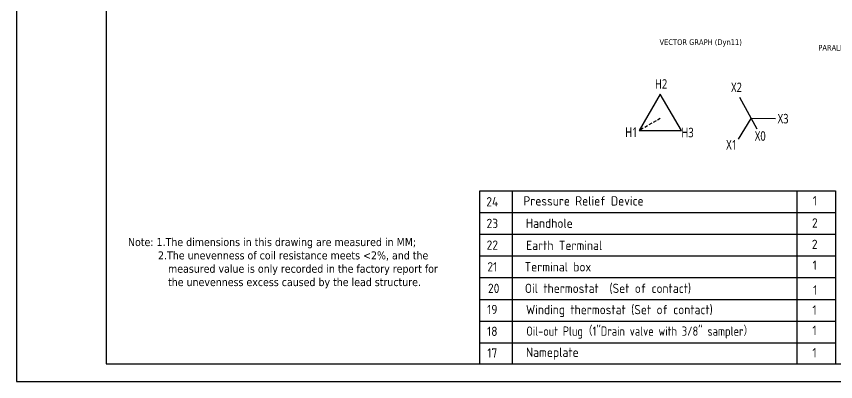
# Model space of a CAD drawing. Header units: millimetres. Extents: x 35720 to 50764, y -47170 to -36532.
# Drawn here: x 35720 to 43896, y -47170 to -43519 of the extents above; entities that cross this region are included whole.
import ezdxf
from ezdxf.enums import TextEntityAlignment as Align

# ---------------------------------------------------------------- set-up
doc = ezdxf.new("R2010")
doc.units = ezdxf.units.MM
doc.header["$LTSCALE"] = 13
doc.linetypes.add('DASHED', pattern=[0.75, 0.5, -0.25])
for name, color, linetype in [('01', 7, 'Continuous'), ('2', 3, 'Continuous'), ('A', 3, 'Continuous'), ('S', 254, 'Continuous'), ('粗实线', 4, 'Continuous')]:
    doc.layers.add(name, color=color, linetype=linetype)
doc.layers.add('标注、文本', color=3, linetype='Continuous', lineweight=25)
doc.layers.add('铁心', color=3, linetype='Continuous', lineweight=0)
doc.styles.add('ST_WIN', font='isocp2.shx', dxfattribs={"bigfont": 'hzdxfst.shx'})
doc.styles.add('Tahoma$001', font='tahoma.ttf', dxfattribs={"height": 2.159784})
doc.styles.add('Tahoma_txtstyle_30.40_0_0', font='tahoma.ttf')
doc.styles.add('宋体', font='Microsoft YaHei.ttf', dxfattribs={"width": 0.6})

msp = doc.modelspace()

# ---------------------------------------------------------------- linework, layer by layer
at = {"layer": '01', "color": 3, "linetype": 'DASHED', "ltscale": 5}
msp.add_line((42145.868, -44539.355), (41935.225, -44660.97), dxfattribs=at)
at = {"layer": '2'}
msp.add_lwpolyline([(41935.225, -44660.97), (42356.51, -44660.97), (42145.868, -44296.127)], close=True, dxfattribs=at)
for points in [[(42936.75, -44326.324), (43111.341, -44643.189)], [(42928.329, -44747.525), (43054.129, -44539.355)], [(43297.309, -44544.217), (43054.129, -44539.355)]]:
    msp.add_lwpolyline(points, dxfattribs=at)
at = {"layer": 'A'}
for p, q in [((40345.787, -46991.315), (40345.787, -45263.888)), ((40345.787, -45263.888), (40593.536, -45263.888)), ((40593.536, -45263.888), (43896.156, -45263.888)), ((40670.381, -46991.315), (40670.381, -45263.888)), ((43512.561, -46991.315), (43512.561, -45263.888)), ((40345.787, -45480.669), (40593.536, -45480.669)), ((40593.536, -45480.669), (43896.156, -45480.669)), ((40345.787, -45697.449), (40593.536, -45697.449)), ((40345.787, -45697.449), (40593.536, -45697.449)), ((40593.536, -45697.449), (43896.156, -45697.449)), ((40593.536, -45697.449), (43896.156, -45697.449)), ((40345.787, -45914.229), (40593.536, -45914.229)), ((40593.536, -45914.229), (43896.156, -45914.229)), ((40345.787, -46131.009), (40593.536, -46131.009)), ((40593.536, -46131.009), (43896.156, -46131.009)), ((40345.787, -46347.79), (43896.156, -46347.79)), ((40345.787, -46347.79), (43896.156, -46347.79)), ((40345.787, -46564.57), (43896.156, -46564.57)), ((40345.787, -46781.35), (43896.156, -46781.35))]:
    msp.add_line(p, q, dxfattribs=at)
at = {"layer": '标注、文本'}
for p, q in [((35719.769, -36532.132), (35719.769, -47170.411)), ((35719.769, -47170.411), (50763.8, -47170.411))]:
    msp.add_line(p, q, dxfattribs=at)
at = {"layer": '粗实线'}
for p, q in [((36615.247, -36711.227), (36615.247, -46991.315)), ((43896.156, -45263.888), (43896.156, -46991.315)), ((36615.247, -46991.315), (50584.704, -46991.315))]:
    msp.add_line(p, q, dxfattribs=at)

# ---------------------------------------------------------------- texts
at = {"layer": '2', "style": '宋体', "width": 0.76}
for s, p in [('H2', (42093.233, -44242.893)), ('X2', (42852.964, -44276.721)), ('X3', (43317.685, -44589.064)), ('H1', (41796.483, -44724.731)), ('H3', (42356.552, -44727.928)), ('X0', (43089.895, -44762.703)), ('X1', (42804.093, -44850.638))]:
    msp.add_text(s, height=94.6998, dxfattribs=at).set_placement(p)
at = {"layer": 'S', "style": 'ST_WIN'}
for s, height, p in [('24', 92.9059, (40469.662, -45418.731)), ('1', 92.906, (43688.826, -45407.994)), ('23', 92.9059, (40469.662, -45635.512)), ('2', 92.906, (43688.87, -45630.85)), ('22', 92.9059, (40469.662, -45852.292)), ('2', 92.906, (43687.12, -45844.477)), ('21', 92.9059, (40469.662, -46069.072)), ('1', 92.906, (43688.137, -46053.242)), ('20', 92.9059, (40483.302, -46284.622)), ('1', 92.906, (43691.92, -46300.684)), ('19', 92.9059, (40469.662, -46495.817)), ('1', 92.906, (43685.908, -46501.102)), ('18', 92.9059, (40469.666, -46713.922)), ('1', 92.906, (43685.908, -46704.251)), ('17', 92.9059, (40469.666, -46930.499)), ('1', 92.906, (43685.908, -46927.847))]:
    msp.add_text(s, height=height, dxfattribs=at).set_placement(p, align=Align.CENTER)
for s, height, p in [('Pressure Relief Device ', 92.90585, (40780.615, -45410.281)), ('Handhole ', 92.9059, (40804.871, -45633.649)), ('Earth Terminal', 92.90585, (40808.071, -45855.21)), ('Terminal box', 92.90585, (40791.608, -46069.127)), ('Oil thermostat  (Set of contact)', 92.90585, (40794.568, -46284.227)), ('Winding thermostat (Set of contact)', 92.90585, (40805.458, -46496.765)), ('Nameplate', 92.9059, (40805.458, -46923.51))]:
    msp.add_text(s, height=height, dxfattribs=at).set_placement(p)
at = {"layer": 'S', "style": 'ST_WIN', "width": 0.9}
msp.add_text("Oil-out Plug（1''Drain valve with 3/8'' sampler）", height=92.90585, dxfattribs=at).set_placement((40809.497, -46712.196))
at = {"layer": '铁心', "style": 'Tahoma_txtstyle_30.40_0_0'}
for s, p in [('VECTOR GRAPH (Dyn11)', (42138.677, -43805.078)), ('PARALLEL SCHEMATIC DIAGRAM ', (43723.571, -43860.974))]:
    msp.add_text(s, height=56.64258, dxfattribs=at).set_placement(p)
at = {"layer": '铁心', "insert": (36833.292, -45986.694), "char_height": 80, "width": 3210.03609, "attachment_point": 4, "style": 'Tahoma$001'}
msp.add_mtext('Note: 1.The dimensions in this drawing are measured in MM;\\P\\pi-400,l400;          2.The unevenness of coil resistance meets <2%, and the measured value is only recorded in the factory report for the unevenness excess caused by the lead structure.', dxfattribs=at)

doc.saveas('drawing.dxf')
